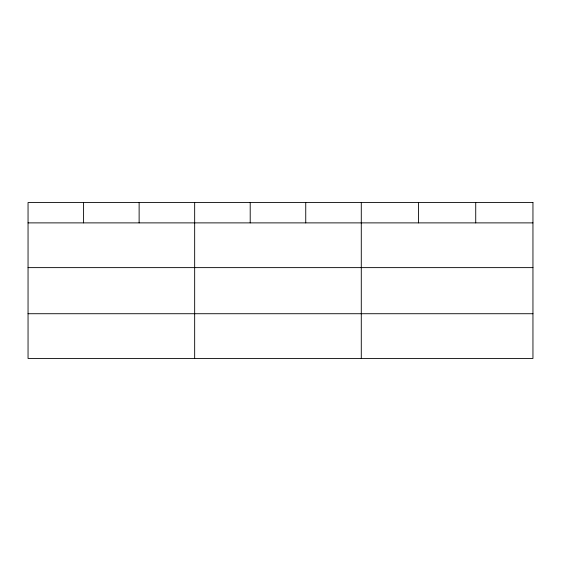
<?xml version="1.0" encoding="UTF-8"?>
<svg xmlns="http://www.w3.org/2000/svg" width="561" height="561" viewBox="0 0 561 561"><rect width="100%" height="100%" fill="white"/><g stroke="black" fill="none" stroke-linecap="round" stroke-linejoin="round"><path stroke-width="0.84" d="M28.05 222.885L532.95 222.885M28.05 267.625L532.95 267.625M28.05 313.725L532.95 313.725M475.728 202.535L475.728 222.885M418.506 202.535L418.506 222.885M361.284 202.535L361.284 358.465M305.745 202.535L305.745 222.885M250.206 202.535L250.206 222.885M194.667 202.535L194.667 358.465M139.128 202.535L139.128 222.885M83.589 202.535L83.589 222.885M532.95 202.535L28.05 202.535L28.05 358.465L532.95 358.465L532.95 202.535"/></g></svg>
